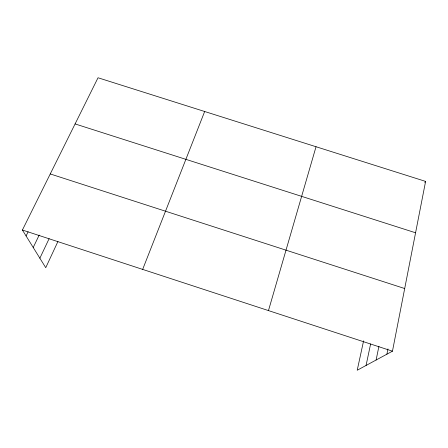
<?xml version="1.0" encoding="UTF-8"?>
<svg xmlns="http://www.w3.org/2000/svg" width="448" height="448" viewBox="0 0 448 448"><rect width="100%" height="100%" fill="white"/><g stroke="black" fill="none" stroke-linecap="round" stroke-linejoin="round"><path stroke-width="0.67" d="M363.591 340.861L357.218 370.238L392.465 351.182L425.6 181.401L98.022 77.762L22.4 230.031L45.741 267.691L57.921 241.511M386.893 354.189L387.946 348.886M376.107 360.024L378.924 346.293M366.066 365.456L370.619 343.93M268.47 310.587L316.036 146.737M142.66 269.405L204.669 111.502M39.866 258.216L49.106 238.683M33.214 247.481L39.189 235.082M26.079 235.967L28.123 231.801M424.726 182.392L425.6 181.401M75.096 123.928L415.57 232.781M50.254 173.947L404.69 288.534M22.4 230.031L392.465 351.182"/></g></svg>
